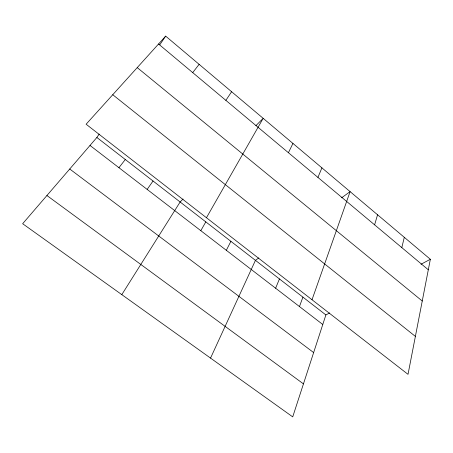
<?xml version="1.0" encoding="UTF-8"?>
<svg xmlns="http://www.w3.org/2000/svg" width="453" height="453" viewBox="0 0 453 453"><rect width="100%" height="100%" fill="white"/><g stroke="black" fill="none" stroke-linecap="round" stroke-linejoin="round"><path stroke-width="0.68" d="M430.35 259.28L408.023 374.337L86.11 124.224L165.662 36.127L430.35 259.28L421.024 264.246M401.811 247.615L404.303 237.315M374.603 224.841L377.564 214.773M329.603 312.955L325.888 314.937L292.717 416.873L22.65 223.72L96.868 137.48L99.179 134.082M312.021 299.744L350.112 191.63L341.613 197.797M299.461 306.556L302.915 297.14M275.628 288.221L279.439 278.946M317.932 177.412L321.919 167.859M210.543 358.102L255.441 260.35L258.793 257.921M288.414 152.706L292.949 143.437M226.319 250.299L230.9 241.336M200.809 230.679L205.804 221.891M206.455 217.729L263.17 118.335L255.905 125.657M121.806 294.637L180.124 201.993L183.046 199.048M225.866 100.356L231.613 91.727M159.784 44.79L165.662 36.127M147.163 189.411L153.04 181.007M118.941 167.706L125.3 159.507M192.712 72.605L199.127 64.337M46.925 195.515L303.453 383.884M69.739 169.009L313.64 352.57M90.011 145.453L322.774 324.49M96.868 137.48L325.888 314.937M112.752 94.717L415.384 336.398M137.231 67.61L422.253 301.019M158.544 44.009L428.312 269.795"/></g></svg>
